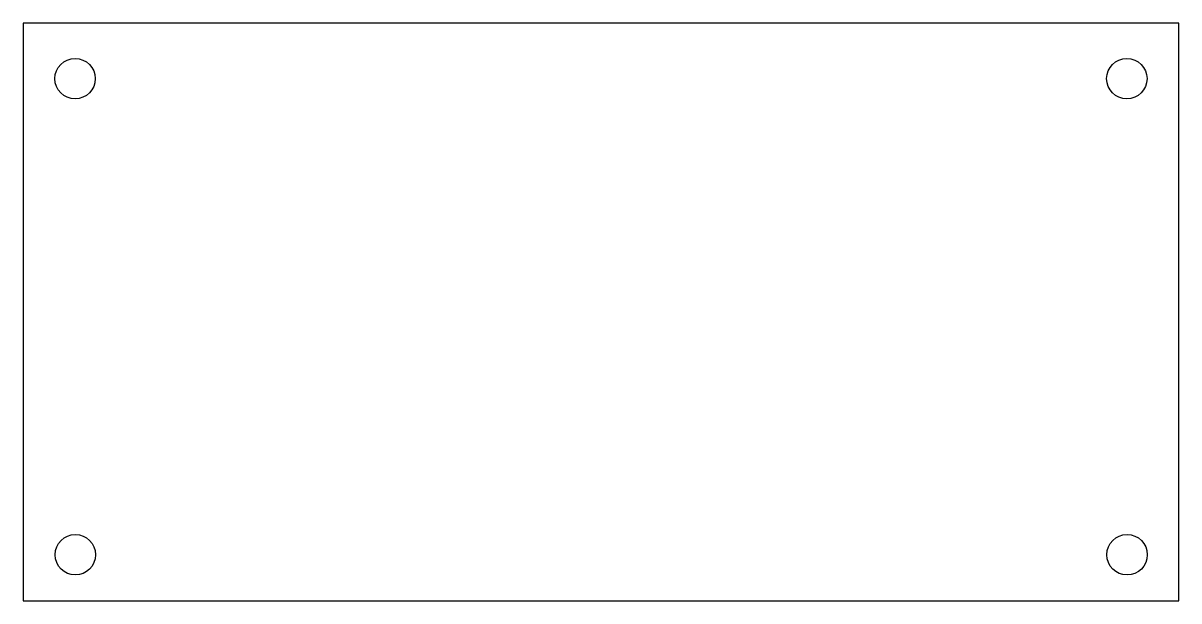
# Model space of a CAD drawing. Header units: millimetres. Extents: x 118 to 218, y 5 to 55.
import ezdxf

# ---------------------------------------------------------------- set-up
doc = ezdxf.new("R2010")
doc.units = ezdxf.units.MM

msp = doc.modelspace()

# ---------------------------------------------------------------- linework, layer by layer
at = {"color": 2}
msp.add_lwpolyline([(117.55, 4.73), (217.55, 4.73), (217.55, 54.73), (117.55, 54.73), (117.55, 4.73)], dxfattribs=at)
for centre in [(122.05, 49.92), (213.05, 49.92), (122.07, 8.72), (213.07, 8.72)]:
    msp.add_circle(centre, 1.75)

doc.saveas('drawing.dxf')
